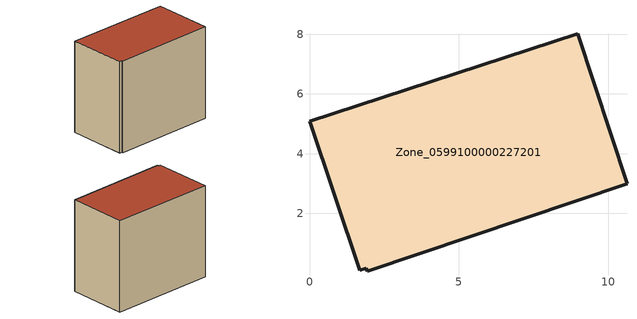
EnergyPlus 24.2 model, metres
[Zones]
Zone_0599100000227201
 floor ground (C_G): 1.9,0.17 1.68,0.1 0,5.09 8.97,8.01 10.62,3 1.93,0.07 z0.45
 wall outside (C_F): 10.62,3 8.97,8.01 0,5.09 1.68,0.1 1.9,0.17 1.93,0.07 10.62,3 z0.45:8.6
 roof outside (C_R): 1.68,0.1 1.9,0.17 1.93,0.07 10.62,3 8.97,8.01 0,5.09 z8.6
[BUILDING]
Pand.0599100000227201: North Axis=0; Terrain=City; Loads Convergence Tolerance Value=0.04; Temperature Convergence Tolerance Value=0.4; Solar Distribution=FullExterior; Maximum Number of Warmup Days=25; Minimum Number of Warmup Days=1
[Site:Location]
Rotterdam.The.Hague.AP_ZH_NLD Design_Conditions: Latitude=51.96; Longitude=4.45; Time Zone=1; Elevation=-4.5
[SITE:GROUNDTEMPERATURE:BUILDINGSURFACE]
18, 18, 18, 18, 18, 18, 18, 18, 18, 18, 18, 18
[MATERIAL] Thermal Absorptance=0.9; Solar Absorptance=0.7; Visible Absorptance=0.7
Name | Roughness | Thickness | Conductivity | Density | Specific Heat
G.TI.1965-1974 | MediumSmooth | 0.15 | 0.882353 | 540 | 1210
F.TI.1965-1974 | Rough | 0.3 | 0.697674 | 1920 | 840
R.TI.1965-1974 | MediumRough | 0.2 | 0.232558 | 1500 | 1000
[CONSTRUCTION]
C_G: G.TI.1965-1974
C_F: F.TI.1965-1974
C_R: R.TI.1965-1974
[ZONE]
Zone_0599100000227201: Type=1; Multiplier=1; Ceiling Height=Autocalculate; Volume=Autocalculate; Floor Area=autocalculate; Part of Total Floor Area=Yes
[ZONEINFILTRATION:DESIGNFLOWRATE]
Infil_Zone_0599100000227201: Zone or ZoneList or Space or SpaceList=Zone_0599100000227201; Schedule=AlwaysOn; Design Flow Rate Calculation Method=Flow/Area; Flow Rate per Floor Area=0.003; Constant Term Coefficient=1; Temperature Term Coefficient=0; Velocity Term Coefficient=0; Velocity Squared Term Coefficient=0
[HVACTEMPLATE:ZONE:IDEALLOADSAIRSYSTEM]
Zone_0599100000227201: Maximum Heating Supply Air Temperature=50; Minimum Cooling Supply Air Temperature=13; Maximum Heating Supply Air Humidity Ratio=0.0156; Minimum Cooling Supply Air Humidity Ratio=0.0077; Heating Limit=NoLimit; Cooling Limit=NoLimit; Dehumidification Control Type=ConstantSensibleHeatRatio; Cooling Sensible Heat Ratio=0.7; Dehumidification Setpoint=60; Humidification Control Type=None; Humidification Setpoint=30; Outdoor Air Method=None; Outdoor Air Flow Rate per Person=0.00944; Outdoor Air Flow Rate per Zone Floor Area=0; Outdoor Air Flow Rate per Zone=0; Demand Controlled Ventilation Type=None; Outdoor Air Economizer Type=NoEconomizer; Heat Recovery Type=None; Sensible Heat Recovery Effectiveness=0.7; Latent Heat Recovery Effectiveness=0.65
[ZONECONTROL:THERMOSTAT]
ThermostatControl_Zone_0599100000227201: Zone or ZoneList=Zone_0599100000227201; Control Type Schedule=DualSetpointControlType; Control 1=Thermostat_Zone_0599100000227201; Temperature Difference Between Cutout And Setpoint=0
[THERMOSTATSETPOINT:DUALSETPOINT]
Thermostat_Zone_0599100000227201: Heating Setpoint Temperature Schedule=HeatingSetpoint_Zone_0599100000227201; Cooling Setpoint Temperature Schedule=CoolingSetpoint_Zone_0599100000227201
[SCHEDULE:COMPACT]
HeatingSetpoint_Zone_0599100000227201: Through: 12/31, For: AllDays, Until: 24:00, 21
CoolingSetpoint_Zone_0599100000227201: Through: 12/31, For: AllDays, Until: 24:00, 24
DualSetpointControlType: Through: 12/31, For: AllDays, Until: 24:00, 4
AlwaysOn: Through: 12/31, For: AllDays, Until: 24:00, 1
